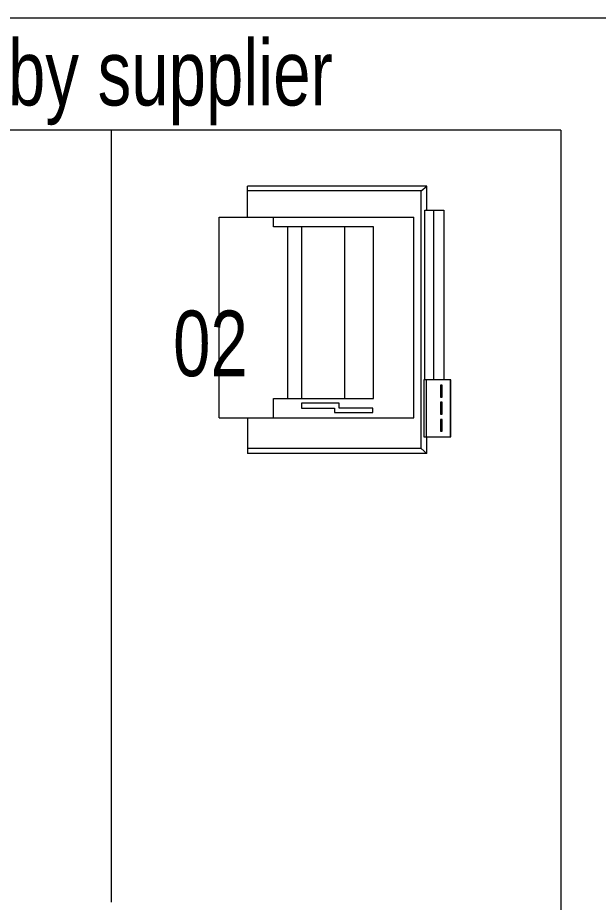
# Model space of a CAD drawing. Header units: millimetres. Extents: x 26027 to 581921, y 7230 to 233891.
# Drawn here: x 477191 to 477966, y 166700 to 167880 of the extents above; entities that cross this region are included whole.
import ezdxf
from ezdxf import colors
from ezdxf.entities.mleader import LeaderData, LeaderLine
from ezdxf.math import Vec2, Vec3

# ---------------------------------------------------------------- set-up
doc = ezdxf.new("R2010")
doc.units = ezdxf.units.MM
doc.header["$LTSCALE"] = 5
doc.layers.add('E-POWR', color=7, linetype='Continuous', lineweight=9, true_color=0x4e7e3e)
doc.layers.add('Medical Equipment and Furniture', color=163, linetype='Continuous', lineweight=0)
doc.layers.add('Walls', color=32, linetype='Continuous', lineweight=5)
doc.styles.get("Standard").update_dxf_attribs({"font": 'calibri.ttf'})
doc.styles.add('X3G_ENTITY_257CFD', font='swisscl.ttf', dxfattribs={"height": 200})

# ---------------------------------------------------------------- blocks, each defined once
blk = doc.blocks.new('ITPPLT2C-P')
at = {"color": 0}
for p, q in [((0.0229, 0.0318), (0.2618, 0.0318)), ((0.0304, 0.0256), (0.0229, 0.0318)), ((0.0229, 0), (0.0229, 0.0318)), ((0.0304, -0.3182), (0.0304, 0.0256)), ((0.0304, 0.0256), (0.2618, 0.0256)), ((0.2618, -0.0096), (0.2618, 0.0318)), ((0, 0), (0, -0.2262)), ((0.0252, 0), (0, 0)), ((0.0139, 0), (0.0139, -0.2262)), ((0.0252, 0), (0.0139, 0)), ((0.0252, -0.2262), (0.0252, 0)), ((0.0401, -0.2769), (0.0401, -0.0096)), ((0.3, -0.0096), (0.0401, -0.0096)), ((0.2274, -0.0222), (0.2274, -0.0096)), ((0.3, -0.2769), (0.3, -0.0096)), ((0.0939, -0.2515), (0.0939, -0.0222)), ((0.0939, -0.0222), (0.2274, -0.0222)), ((0.1321, -0.2515), (0.1321, -0.0222)), ((0.1894, -0.2515), (0.1894, -0.0222)), ((0.2082, -0.2515), (0.2082, -0.0222)), ((-0.0091, -0.2262), (0.0267, -0.2262)), ((-0.0091, -0.3023), (-0.0091, -0.2262)), ((-0.0087, -0.2262), (0.0236, -0.2262)), ((-0.0087, -0.3023), (-0.0087, -0.2262)), ((0, -0.2262), (0.0252, -0.2262)), ((0.0023, -0.2495), (0.0023, -0.2334)), ((0.0023, -0.2334), (0.0045, -0.2334)), ((0.0045, -0.2334), (0.0045, -0.2495)), ((0.0139, -0.2262), (0.0252, -0.2262)), ((0.0236, -0.2262), (0.0236, -0.3023)), ((0.0267, -0.2262), (0.0267, -0.3023)), ((0.0045, -0.2495), (0.0023, -0.2495)), ((0.0023, -0.2721), (0.0023, -0.2562)), ((0.0023, -0.2562), (0.0045, -0.2562)), ((0.0045, -0.2562), (0.0045, -0.2721)), ((0.2274, -0.2515), (0.0939, -0.2515)), ((0.1395, -0.2575), (0.19, -0.2575)), ((0.1395, -0.2641), (0.1395, -0.2575)), ((0.19, -0.2575), (0.19, -0.2641)), ((0.2274, -0.2769), (0.2274, -0.2515)), ((0.0947, -0.2701), (0.0947, -0.2641)), ((0.0947, -0.2641), (0.1395, -0.2641)), ((0.1457, -0.2701), (0.0947, -0.2701)), ((0.19, -0.2641), (0.1457, -0.2641)), ((0.1457, -0.2641), (0.1457, -0.2701)), ((0.0045, -0.2721), (0.0023, -0.2721)), ((0.0023, -0.295), (0.0023, -0.2793)), ((0.0023, -0.2793), (0.0045, -0.2793)), ((0.0045, -0.2793), (0.0045, -0.295)), ((0.3, -0.2769), (0.0401, -0.2769)), ((0.2618, -0.2769), (0.2618, -0.3246)), ((0.0045, -0.295), (0.0023, -0.295)), ((0.0267, -0.3023), (-0.0091, -0.3023)), ((0.0236, -0.3023), (-0.0087, -0.3023)), ((0.0229, -0.3246), (0.0229, -0.3023)), ((0.0304, -0.3182), (0.0229, -0.3246)), ((0.0304, -0.3182), (0.2618, -0.3182)), ((0.0229, -0.3246), (0.2618, -0.3246))]:
    blk.add_line(p, q, dxfattribs=at)

msp = doc.modelspace()

# ---------------------------------------------------------------- linework, layer by layer
at = {"layer": 'Medical Equipment and Furniture'}
msp.add_line((477315.8, 167730.3, 2.4), (477315.8, 166700.3, 2.4), dxfattribs=at)
at = {"layer": 'Walls'}
for p, q in [((474515.8, 167880.3, 2.4), (478249.6, 167880.3, 2.4)), ((477915.8, 167730.3, 2.4), (474665.8, 167730.3, 2.4)), ((477915.8, 167730.3, 2.4), (477915.8, 163980.3, 2.4))]:
    msp.add_line(p, q, dxfattribs=at)

# ---------------------------------------------------------------- block references
at = {"layer": 'Medical Equipment and Furniture', "extrusion": (1.19915e-18, 8.17187e-07, -1), "xscale": 1000, "yscale": 1000, "zscale": 1000}
msp.add_blockref('ITPPLT2C-P', (-477759.7, 167623.6, -2.2), dxfattribs=at)

# ---------------------------------------------------------------- texts
at = {"layer": 'Medical Equipment and Furniture', "color": 1, "insert": (476320.8, 167850.7, 2.4), "char_height": 87.473, "width": 3260.537, "attachment_point": 2, "style": 'X3G_ENTITY_257CFD'}
msp.add_mtext('06 is wall mounted. Distance from FFL to be provided by supplier', dxfattribs=at)
at = {"layer": 'Medical Equipment and Furniture', "insert": (477448.3, 167489.5, 2.4), "char_height": 87.47, "attachment_point": 2, "style": 'X3G_ENTITY_257CFD'}
msp.add_mtext('02', dxfattribs=at)

# ---------------------------------------------------------------- leaders
at = {"layer": 'E-POWR'}
ml = msp.add_multileader_mtext('Standard', dxfattribs=at)
ml.set_content('POWER CABLE TRAY\\P2 LAYERS\\P600x50mm &\\P400x50mm', color=256)
ml.set_leader_properties()
ml.build(insert=Vec2(0, 0))
ml.multileader.update_dxf_attribs({"text_right_attachment_type": 6, "dogleg_length": 200, "arrow_head_size": 100})
ctx = ml.context
ctx.base_point, ctx.char_height, ctx.arrow_head_size, ctx.landing_gap_size, ctx.plane_origin = Vec3(474133, 166958.7), 100, 100, 100, Vec3(477925.1, 166844.2)
ctx.right_attachment = 6
notes = []
notes.append((ctx, [(0, (1, 1, 0), (473933, 166958.7), (1, 0), 200, [(0, [(472460.9, 165802.9)], 0, [])])]))
ctx.mtext.insert, ctx.mtext.width, ctx.mtext.flow_direction = Vec3(474233, 167009.5), 3370.454, 5
for ctx, leaders in notes:
    for number, flags, end, landing, length, lines in leaders:
        leader = LeaderData()
        leader.index, (leader.has_last_leader_line, leader.has_dogleg_vector, leader.attachment_direction) = number, flags
        leader.last_leader_point, leader.dogleg_vector, leader.dogleg_length = Vec3(end), Vec3(landing), length
        for number, points, colour, breaks in lines:
            line = LeaderLine()
            line.index, line.vertices, line.color, line.breaks = number, Vec3.list(points), colors.encode_raw_color(colour), breaks
            leader.lines.append(line)
        ctx.leaders.append(leader)

doc.saveas('drawing.dxf')
